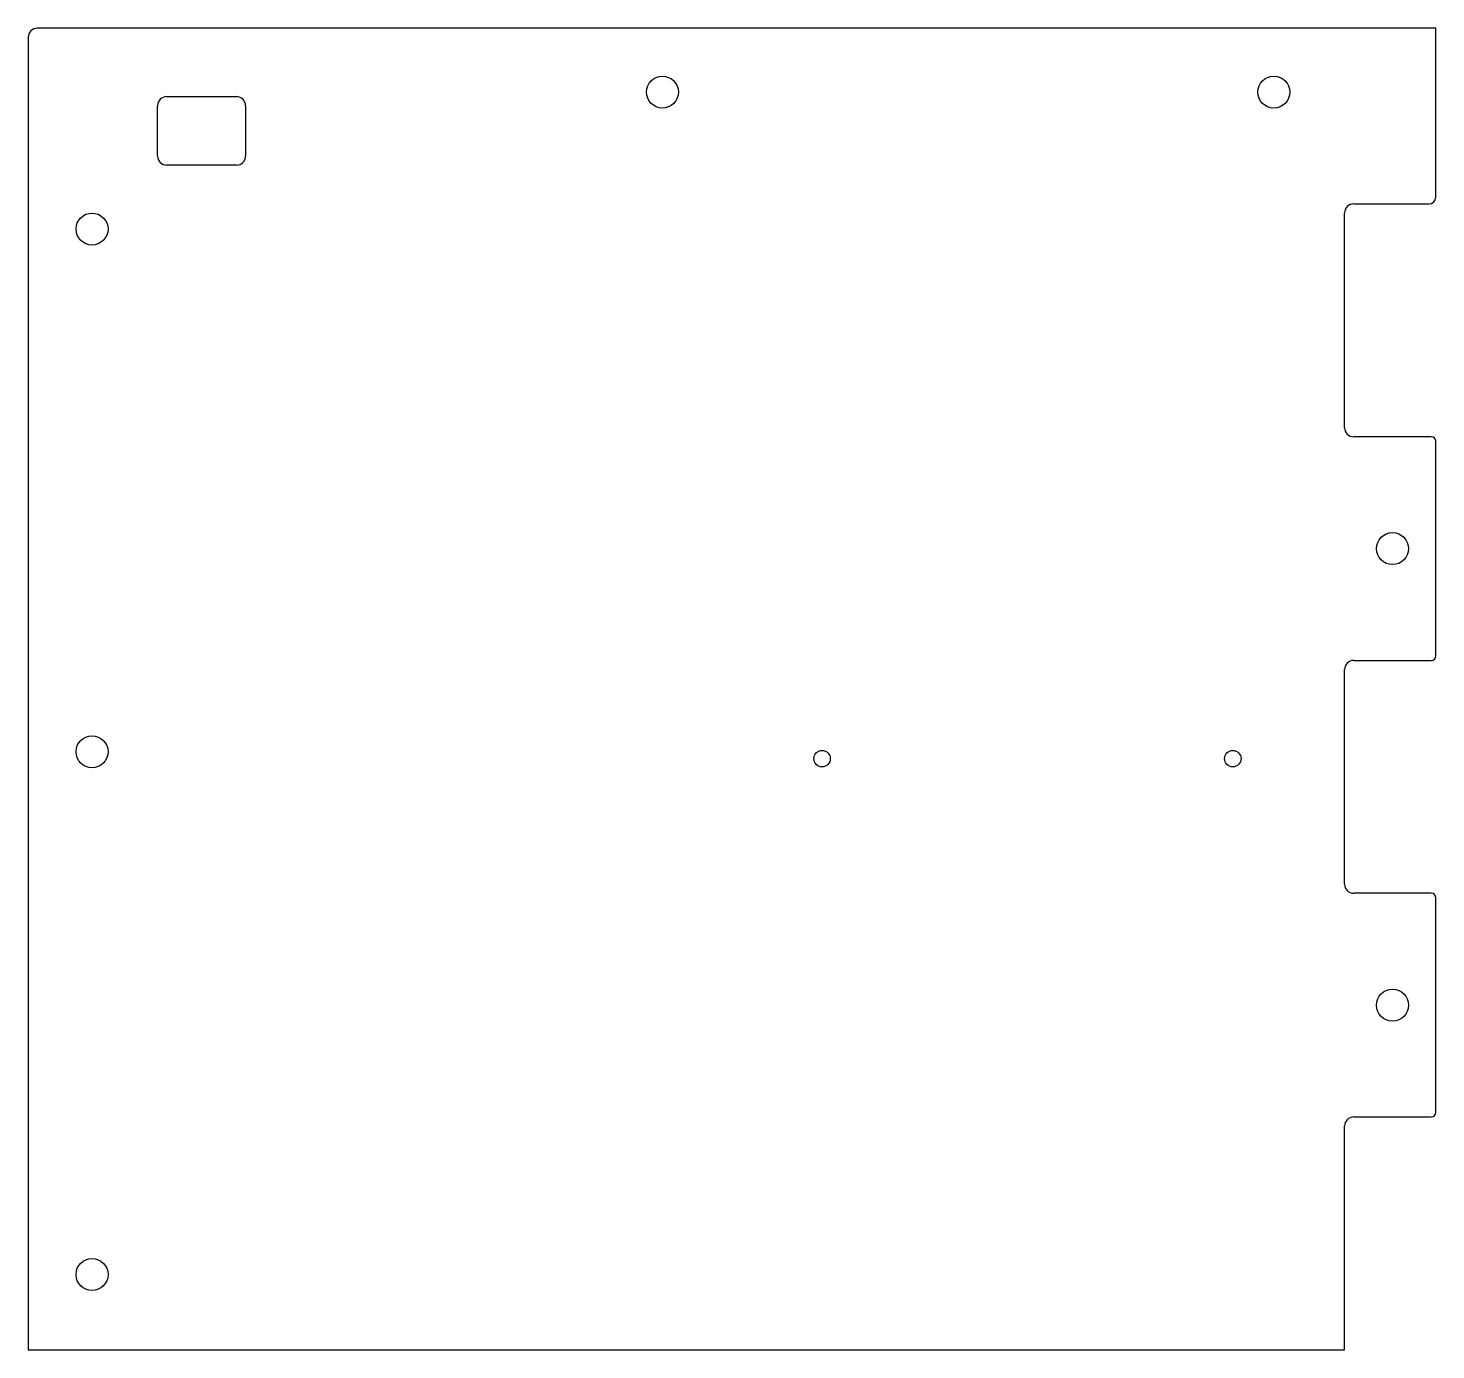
# Model space of a CAD drawing. Header units: millimetres. Extents: x -154 to 154, y -145 to 145.
import ezdxf

# ---------------------------------------------------------------- set-up
doc = ezdxf.new("R2010")
doc.units = ezdxf.units.MM
doc.layers.add('CUTOUTS', color=1, linetype='CONTINUOUS')
doc.layers.add('PERIMETER', color=5, linetype='CONTINUOUS')

msp = doc.modelspace()

# ---------------------------------------------------------------- linework, layer by layer
at = {"layer": 'CUTOUTS'}
for p, q in [((-123.9, 129.75), (-108.6, 129.75)), ((-125.9, 116.75), (-125.9, 127.75)), ((-106.6, 127.75), (-106.6, 116.75)), ((-108.6, 114.75), (-123.9, 114.75))]:
    msp.add_line(p, q, dxfattribs=at)
for centre, radius in [((-15.25, 130.75), 3.5), ((118.75, 130.75), 3.5), ((-140.25, 100.75), 3.5), ((144.75, 30.75), 3.5), ((-140.25, -13.75), 3.5), ((19.75, -15.25), 1.8), ((109.75, -15.25), 1.8), ((144.75, -69.25), 3.5), ((-140.25, -128.25), 3.5)]:
    msp.add_circle(centre, radius, dxfattribs=at)
for centre, start, end in [((-123.9, 127.75), 90, 180), ((-108.6, 127.75), 0, 90), ((-123.9, 116.75), 180, 270), ((-108.6, 116.75), -90, 0)]:
    msp.add_arc(centre, 2, start, end, dxfattribs=at)
at = {"layer": 'PERIMETER'}
for p, q in [((-154.25, 142.75), (-154.25, -144.75)), ((154.25, 144.75), (-152.25, 144.75)), ((154.25, 107.75), (154.25, 144.75)), ((136.25, 106.25), (152.75, 106.25)), ((134.25, 57.25), (134.25, 104.25)), ((153.25, 55.25), (136.25, 55.25)), ((154.25, 7.25), (154.25, 54.25)), ((136.25, 6.25), (153.25, 6.25)), ((134.25, -42.75), (134.25, 4.25)), ((153.25, -44.75), (136.25, -44.75)), ((154.25, -92.75), (154.25, -45.75)), ((136.25, -93.75), (153.25, -93.75)), ((134.25, -144.75), (134.25, -95.75)), ((-154.25, -144.75), (134.25, -144.75))]:
    msp.add_line(p, q, dxfattribs=at)
for centre, radius, start, end in [((-152.25, 142.75), 2, 90, 180), ((136.25, 104.25), 2, 90, 180), ((152.75, 107.75), 1.5, -90, 0), ((136.25, 57.25), 2, 180, 270), ((153.25, 54.25), 1, 0, 90), ((136.25, 4.25), 2, 90, 180), ((153.25, 7.25), 1, -90, 0), ((136.25, -42.75), 2, 180, 270), ((153.25, -45.75), 1, 0, 90), ((136.25, -95.75), 2, 90, 180), ((153.25, -92.75), 1, -90, 0)]:
    msp.add_arc(centre, radius, start, end, dxfattribs=at)

doc.saveas('drawing.dxf')
